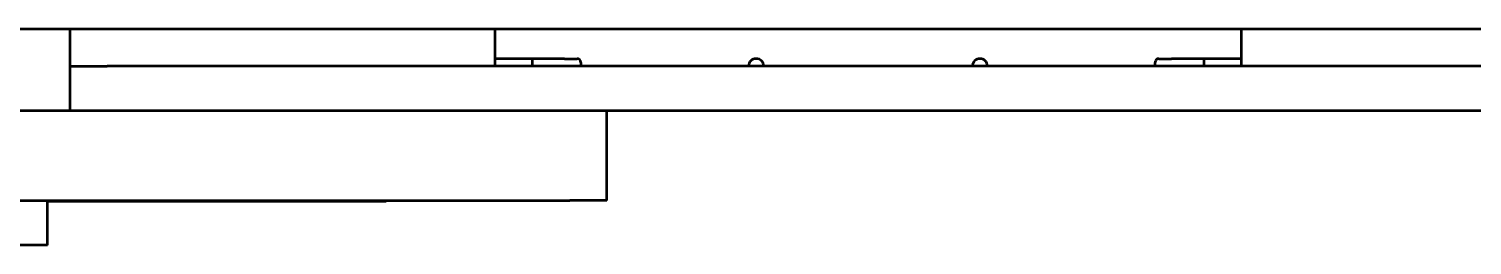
# Model space of a CAD drawing. Header units: metres. Extents: x -11418 to 773, y -8631 to 3561.
# Drawn here: x -3875.19 to -3855.84, y -1631.96 to -1629.06 of the extents above; entities that cross this region are included whole.
import ezdxf

# ---------------------------------------------------------------- set-up
doc = ezdxf.new("R2010")
doc.units = ezdxf.units.M
doc.header["$LTSCALE"] = 0.01
doc.header["$MEASUREMENT"] = 0
doc.linetypes.add('AM_ISO09W050', pattern=[22.5, 12, -1.5, 3, -1.5, 3, -1.5])
doc.layers.get('0').update_dxf_attribs({"color": 30, "lineweight": 0})
doc.layers.add('SSN_PBC-AM_0', color=5, linetype='Continuous', lineweight=50)
doc.layers.add('SSN_PBC-AM_11', color=9, linetype='AM_ISO09W050', lineweight=18)

# ---------------------------------------------------------------- blocks, each defined once
blk = doc.blocks.new('LPBC_3190_D')
at = {"layer": 'SSN_PBC-AM_0'}
for p, q in [((-195, 529), (-195, 523)), ((-195, 529), (-190, 529)), ((-270, 523), (-265, 523)), ((-270, 523), (-270, 511)), ((-38, 523), (-265, 523)), ((-195, 523.1), (-240.42, 523.1)), ((-240.42, 523), (-240.42, 523.1)), ((-1595, 511), (-203, 511)), ((-203, 511), (-198, 511)), ((-198, 511), (-190, 511)), ((-198, 505), (-198, 511)), ((-1562, 505), (-203, 505)), ((-355, 504.5), (-355, 505)), ((-350, 504.5), (-350, 505)), ((-343.5, 505), (-343.5, 504.5)), ((-266.5, 504.5), (-266.5, 505)), ((-260, 505), (-260, 504.5)), ((-255, 505), (-255, 504.5)), ((-198, 505), (-203, 505)), ((-198, 500), (-198, 505)), ((-355, 504), (-355, 504.5)), ((-355, 504), (-345.7, 504)), ((-355, 500), (-355, 504)), ((-350, 504), (-350, 504.5)), ((-344, 504), (-345.7, 504)), ((-264.3, 504), (-266, 504)), ((-264.3, 504), (-255, 504)), ((-260, 504.5), (-260, 504)), ((-255, 504.5), (-255, 504)), ((-255, 504), (-255, 500)), ((1522, 500), (-1522, 500))]:
    blk.add_line(p, q, dxfattribs=at)
for centre, radius, start, end in [((-320, 505), 1, 180, 0), ((-290, 505), 1, 180, 0), ((-344, 504.5), 0.5, 270, 0), ((-266, 504.5), 0.5, 180, 270)]:
    blk.add_arc(centre, radius, start, end, dxfattribs=at)
blk = doc.blocks.new('A$C4EFB1426')
at = {"layer": 'SSN_PBC-AM_11', "color": 5, "rotation": 180}
blk.add_blockref('LPBC_3190_D', (1959.12, -1215.47), dxfattribs=at)

msp = doc.modelspace()

# ---------------------------------------------------------------- block references
at = {"xscale": 0.1, "yscale": 0.1, "zscale": 0.1}
msp.add_blockref('A$C4EFB1426', (-4090.347, -1457.513), dxfattribs=at)

doc.saveas('drawing.dxf')
